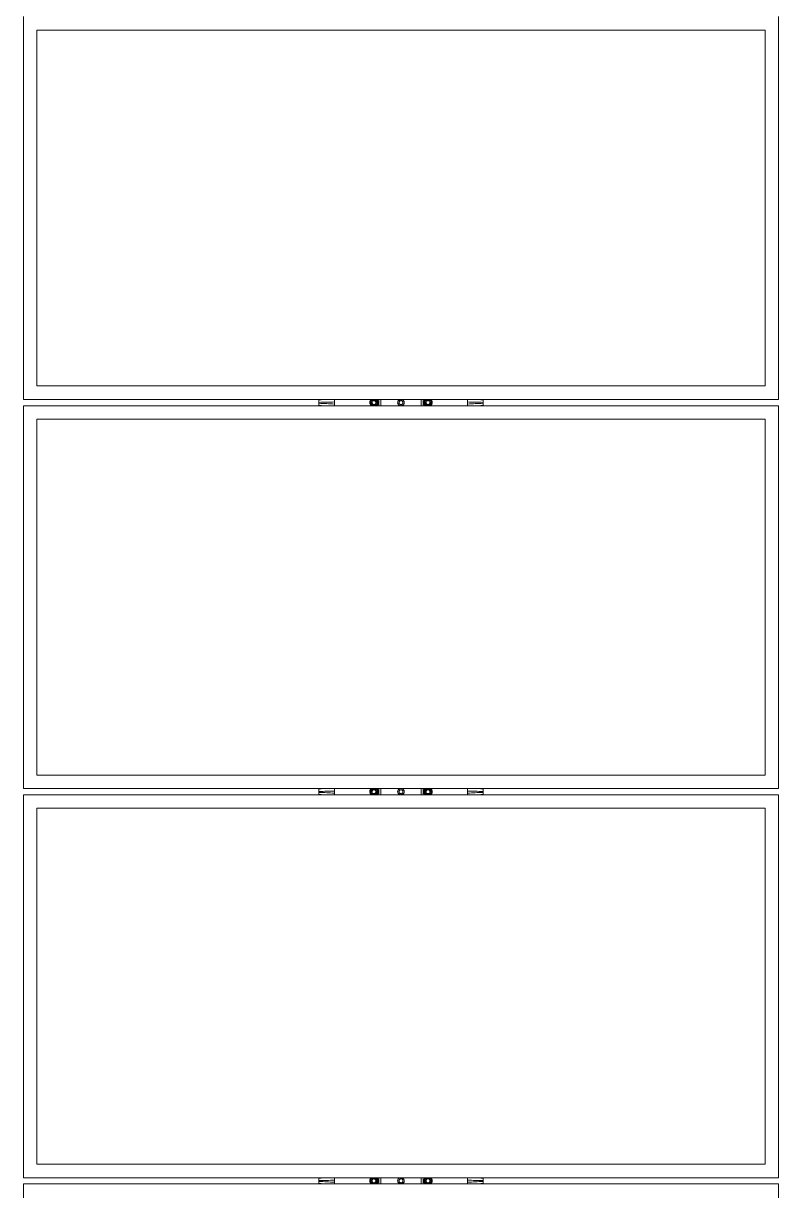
# Model space of a CAD drawing. Header units: feet. Extents: x -21 to 5170, y -254 to 1413.
# Drawn here: x 1805.3 to 1894.9, y 621.8 to 760.2 of the extents above; entities that cross this region are included whole.
import ezdxf

# ---------------------------------------------------------------- set-up
doc = ezdxf.new("R2010")
doc.units = ezdxf.units.FT
doc.header["$MEASUREMENT"] = 0
doc.layers.add('E-ARRY-TABL', color=9, linetype='Continuous')

# ---------------------------------------------------------------- blocks, each defined once
blk = doc.blocks.new('2.2.1_8 Mid Plan View')
at = {"color": 7, "linetype": 'Continuous', "lineweight": 15}
for p, q in [((10.1697, 2.6804), (6.9152, 2.6804)), ((10.1697, -3.7368), (10.1697, 2.6804)), ((13.4768, 2.6804), (10.2222, 2.6804)), ((10.2222, 2.6804), (10.2222, -3.7368)), ((13.4768, -3.7368), (13.4768, 2.6804)), ((16.7838, 2.6804), (13.5293, 2.6804)), ((13.5293, 2.6804), (13.5293, -3.7368)), ((16.7838, -3.7368), (16.7838, 2.6804)), ((16.8363, 2.6804), (16.8363, -3.7368)), ((20.0909, 2.6804), (16.8363, 2.6804)), ((10.3371, 2.5656), (10.3371, -3.622)), ((13.362, 2.5656), (10.3371, 2.5656)), ((13.362, -3.622), (13.362, 2.5656)), ((13.6441, 2.5656), (13.6441, -3.622)), ((16.669, 2.5656), (13.6441, 2.5656)), ((16.669, -3.622), (16.669, 2.5656)), ((16.9512, 2.5656), (16.9512, -3.622)), ((19.9761, 2.5656), (16.9512, 2.5656)), ((19.9761, -3.622), (19.9761, 2.5656)), ((10.2218, -0.2748), (10.2222, -0.2752)), ((13.5289, -0.2748), (13.5293, -0.2752)), ((16.8359, -0.2748), (16.8363, -0.2752)), ((10.1702, -0.3223), (10.1697, -0.3219)), ((10.2223, -0.3015), (10.2168, -0.3108)), ((10.2222, -0.3113), (10.2212, -0.3134)), ((13.4772, -0.3223), (13.4768, -0.3219)), ((13.5294, -0.3015), (13.5239, -0.3108)), ((13.5293, -0.3113), (13.5282, -0.3134)), ((16.7843, -0.3223), (16.7838, -0.3219)), ((16.8364, -0.3015), (16.8309, -0.3108)), ((16.8363, -0.3113), (16.8353, -0.3134)), ((10.1696, -0.7551), (10.1751, -0.7457)), ((10.1697, -0.7451), (10.1707, -0.7432)), ((10.1703, -0.7818), (10.1697, -0.7812)), ((10.2217, -0.7339), (10.2222, -0.7346)), ((13.4767, -0.7551), (13.4821, -0.7457)), ((13.4768, -0.7451), (13.4778, -0.7432)), ((13.4774, -0.7818), (13.4768, -0.7812)), ((13.5287, -0.7339), (13.5293, -0.7346)), ((16.7837, -0.7551), (16.7892, -0.7457)), ((16.7838, -0.7451), (16.7848, -0.7432)), ((16.7844, -0.7818), (16.7838, -0.7812)), ((16.8358, -0.7339), (16.8363, -0.7346)), ((10.3371, -3.622), (13.362, -3.622)), ((13.6441, -3.622), (16.669, -3.622)), ((16.9512, -3.622), (19.9761, -3.622)), ((6.9152, -3.7368), (10.1697, -3.7368)), ((10.2222, -3.7368), (13.4768, -3.7368)), ((13.5293, -3.7368), (16.7838, -3.7368)), ((16.8363, -3.7368), (20.0909, -3.7368))]:
    blk.add_line(p, q, dxfattribs=at)
at = {"color": 8, "linetype": 'Continuous', "lineweight": 15}
for p, q in [((10.1697, 0.127), (10.1755, 0.169)), ((10.2165, 0.169), (10.2222, 0.1269)), ((13.4768, 0.127), (13.4825, 0.169)), ((13.5236, 0.169), (13.5293, 0.1269)), ((16.7838, 0.127), (16.7896, 0.169)), ((16.8306, 0.169), (16.8363, 0.1269)), ((10.1755, -1.2254), (10.1697, -1.1834)), ((10.2222, -1.1833), (10.2165, -1.2254)), ((13.4825, -1.2254), (13.4768, -1.1834)), ((13.5293, -1.1833), (13.5236, -1.2254)), ((16.7896, -1.2254), (16.7838, -1.1834)), ((16.8363, -1.1833), (16.8306, -1.2254))]:
    blk.add_line(p, q, dxfattribs=at)
at = {"color": 7, "linetype": 'Continuous', "lineweight": 15}
for centre, radius in [((10.196, -0.2986), 0.0172), ((10.196, -0.2986), 0.0164), ((13.503, -0.2986), 0.0172), ((13.503, -0.2986), 0.0164), ((16.8101, -0.2986), 0.0172), ((16.8101, -0.2986), 0.0164), ((10.196, -0.7579), 0.0172), ((10.196, -0.7579), 0.0164), ((13.503, -0.7579), 0.0172), ((13.503, -0.7579), 0.0164), ((16.8101, -0.7579), 0.0172), ((16.8101, -0.7579), 0.0164)]:
    blk.add_circle(centre, radius, dxfattribs=at)
for centre, radius, start, end in [((10.196, -0.2986), 0.0292, 25.98923, 154.01077), ((10.196, -0.2986), 0.0351, 132.6185, 138.38839), ((10.196, -0.2986), 0.0242, 149.4935, 209.4935), ((10.196, -0.2986), 0.0351, 121.3685, 132.6185), ((10.196, -0.2986), 0.0242, 89.4935, 149.4935), ((10.196, -0.2986), 0.0351, 110.1185, 121.3685), ((10.196, -0.2986), 0.0351, 98.8685, 110.1185), ((10.196, -0.2986), 0.0351, 87.6185, 98.8685), ((10.196, -0.2986), 0.0242, 29.4935, 89.4935), ((10.196, -0.2986), 0.0351, 76.3685, 87.6185), ((10.196, -0.2986), 0.0351, 65.1185, 76.3685), ((10.196, -0.2986), 0.0351, 53.8685, 65.1185), ((10.196, -0.2986), 0.0351, 42.6185, 53.8685), ((10.196, -0.2986), 0.0242, 329.4935, 29.4935), ((13.503, -0.2986), 0.0292, 25.98923, 154.01077), ((13.503, -0.2986), 0.0351, 132.6185, 138.38839), ((13.503, -0.2986), 0.0242, 149.4935, 209.4935), ((13.503, -0.2986), 0.0351, 121.3685, 132.6185), ((13.503, -0.2986), 0.0242, 89.4935, 149.4935), ((13.503, -0.2986), 0.0351, 110.1185, 121.3685), ((13.503, -0.2986), 0.0351, 98.8685, 110.1185), ((13.503, -0.2986), 0.0351, 87.6185, 98.8685), ((13.503, -0.2986), 0.0242, 29.4935, 89.4935), ((13.503, -0.2986), 0.0351, 76.3685, 87.6185), ((13.503, -0.2986), 0.0351, 65.1185, 76.3685), ((13.503, -0.2986), 0.0351, 53.8685, 65.1185), ((13.503, -0.2986), 0.0351, 42.6185, 53.8685), ((13.503, -0.2986), 0.0242, 329.4935, 29.4935), ((16.8101, -0.2986), 0.0292, 25.98923, 154.01077), ((16.8101, -0.2986), 0.0351, 132.6185, 138.38839), ((16.8101, -0.2986), 0.0242, 149.4935, 209.4935), ((16.8101, -0.2986), 0.0351, 121.3685, 132.6185), ((16.8101, -0.2986), 0.0242, 89.4935, 149.4935), ((16.8101, -0.2986), 0.0351, 110.1185, 121.3685), ((16.8101, -0.2986), 0.0351, 98.8685, 110.1185), ((16.8101, -0.2986), 0.0351, 87.6185, 98.8685), ((16.8101, -0.2986), 0.0242, 29.4935, 89.4935), ((16.8101, -0.2986), 0.0351, 76.3685, 87.6185), ((16.8101, -0.2986), 0.0351, 65.1185, 76.3685), ((16.8101, -0.2986), 0.0351, 53.8685, 65.1185), ((16.8101, -0.2986), 0.0351, 42.6185, 53.8685), ((16.8101, -0.2986), 0.0242, 329.4935, 29.4935), ((10.196, -0.2986), 0.0292, 205.98923, 329.4935), ((10.196, -0.2986), 0.0351, 222.6185, 233.8685), ((10.196, -0.2986), 0.0242, 209.4935, 269.4935), ((10.196, -0.2986), 0.0351, 233.8685, 245.1185), ((10.196, -0.2986), 0.0351, 245.1185, 256.3685), ((10.196, -0.2986), 0.0351, 256.3685, 267.6185), ((10.196, -0.2986), 0.0351, 267.6185, 278.8685), ((10.196, -0.2986), 0.0242, 269.4935, 329.4935), ((10.196, -0.2986), 0.0351, 278.8685, 290.1185), ((10.196, -0.2986), 0.0351, 290.1185, 301.3685), ((10.196, -0.2986), 0.0351, 301.3685, 312.6185), ((10.196, -0.2986), 0.0351, 312.6185, 318.38839), ((13.503, -0.2986), 0.0292, 205.98923, 329.4935), ((13.503, -0.2986), 0.0351, 222.6185, 233.8685), ((13.503, -0.2986), 0.0242, 209.4935, 269.4935), ((13.503, -0.2986), 0.0351, 233.8685, 245.1185), ((13.503, -0.2986), 0.0351, 245.1185, 256.3685), ((13.503, -0.2986), 0.0351, 256.3685, 267.6185), ((13.503, -0.2986), 0.0351, 267.6185, 278.8685), ((13.503, -0.2986), 0.0242, 269.4935, 329.4935), ((13.503, -0.2986), 0.0351, 278.8685, 290.1185), ((13.503, -0.2986), 0.0351, 290.1185, 301.3685), ((13.503, -0.2986), 0.0351, 301.3685, 312.6185), ((13.503, -0.2986), 0.0351, 312.6185, 318.38839), ((16.8101, -0.2986), 0.0292, 205.98923, 329.4935), ((16.8101, -0.2986), 0.0351, 222.6185, 233.8685), ((16.8101, -0.2986), 0.0242, 209.4935, 269.4935), ((16.8101, -0.2986), 0.0351, 233.8685, 245.1185), ((16.8101, -0.2986), 0.0351, 245.1185, 256.3685), ((16.8101, -0.2986), 0.0351, 256.3685, 267.6185), ((16.8101, -0.2986), 0.0351, 267.6185, 278.8685), ((16.8101, -0.2986), 0.0242, 269.4935, 329.4935), ((16.8101, -0.2986), 0.0351, 278.8685, 290.1185), ((16.8101, -0.2986), 0.0351, 290.1185, 301.3685), ((16.8101, -0.2986), 0.0351, 301.3685, 312.6185), ((16.8101, -0.2986), 0.0351, 312.6185, 318.38839), ((10.196, -0.7579), 0.0351, 132.99756, 138.38839), ((10.196, -0.7579), 0.0292, 205.98923, 334.01077), ((10.196, -0.7579), 0.0351, 222.99756, 234.24756), ((10.196, -0.7579), 0.0292, 25.98923, 149.87256), ((10.196, -0.7579), 0.0242, 149.87256, 209.87256), ((10.196, -0.7579), 0.0351, 121.74756, 132.99756), ((10.196, -0.7579), 0.0242, 209.87256, 269.87256), ((10.196, -0.7579), 0.0242, 89.87256, 149.87256), ((10.196, -0.7579), 0.0351, 234.24756, 245.49756), ((10.196, -0.7579), 0.0351, 110.49756, 121.74756), ((10.196, -0.7579), 0.0351, 245.49756, 256.74756), ((10.196, -0.7579), 0.0351, 99.24756, 110.49756), ((10.196, -0.7579), 0.0351, 256.74756, 267.99756), ((10.196, -0.7579), 0.0351, 87.99756, 99.24756), ((10.196, -0.7579), 0.0351, 267.99756, 279.24756), ((10.196, -0.7579), 0.0242, 269.87256, 329.87256), ((10.196, -0.7579), 0.0242, 29.87256, 89.87256), ((10.196, -0.7579), 0.0351, 76.74756, 87.99756), ((10.196, -0.7579), 0.0351, 279.24756, 290.49756), ((10.196, -0.7579), 0.0351, 65.49756, 76.74756), ((10.196, -0.7579), 0.0351, 290.49756, 301.74756), ((10.196, -0.7579), 0.0351, 54.24756, 65.49756), ((10.196, -0.7579), 0.0351, 301.74756, 312.99756), ((10.196, -0.7579), 0.0351, 42.99756, 54.24756), ((10.196, -0.7579), 0.0242, 329.87256, 29.87256), ((10.196, -0.7579), 0.0351, 312.99756, 318.38839), ((13.503, -0.7579), 0.0351, 132.99756, 138.38839), ((13.503, -0.7579), 0.0292, 205.98923, 334.01077), ((13.503, -0.7579), 0.0351, 222.99756, 234.24756), ((13.503, -0.7579), 0.0292, 25.98923, 149.87256), ((13.503, -0.7579), 0.0242, 149.87256, 209.87256), ((13.503, -0.7579), 0.0351, 121.74756, 132.99756), ((13.503, -0.7579), 0.0242, 89.87256, 149.87256), ((13.503, -0.7579), 0.0242, 209.87256, 269.87256), ((13.503, -0.7579), 0.0351, 234.24756, 245.49756), ((13.503, -0.7579), 0.0351, 110.49756, 121.74756), ((13.503, -0.7579), 0.0351, 245.49756, 256.74756), ((13.503, -0.7579), 0.0351, 99.24756, 110.49756), ((13.503, -0.7579), 0.0351, 256.74756, 267.99756), ((13.503, -0.7579), 0.0351, 87.99756, 99.24756), ((13.503, -0.7579), 0.0351, 267.99756, 279.24756), ((13.503, -0.7579), 0.0242, 269.87256, 329.87256), ((13.503, -0.7579), 0.0242, 29.87256, 89.87256), ((13.503, -0.7579), 0.0351, 76.74756, 87.99756), ((13.503, -0.7579), 0.0351, 279.24756, 290.49756), ((13.503, -0.7579), 0.0351, 65.49756, 76.74756), ((13.503, -0.7579), 0.0351, 290.49756, 301.74756), ((13.503, -0.7579), 0.0351, 54.24756, 65.49756), ((13.503, -0.7579), 0.0351, 301.74756, 312.99756), ((13.503, -0.7579), 0.0351, 42.99756, 54.24756), ((13.503, -0.7579), 0.0242, 329.87256, 29.87256), ((13.503, -0.7579), 0.0351, 312.99756, 318.38839), ((16.8101, -0.7579), 0.0351, 132.99756, 138.38839), ((16.8101, -0.7579), 0.0292, 205.98923, 334.01077), ((16.8101, -0.7579), 0.0351, 222.99756, 234.24756), ((16.8101, -0.7579), 0.0292, 25.98923, 149.87256), ((16.8101, -0.7579), 0.0242, 149.87256, 209.87256), ((16.8101, -0.7579), 0.0351, 121.74756, 132.99756), ((16.8101, -0.7579), 0.0242, 209.87256, 269.87256), ((16.8101, -0.7579), 0.0242, 89.87256, 149.87256), ((16.8101, -0.7579), 0.0351, 234.24756, 245.49756), ((16.8101, -0.7579), 0.0351, 110.49756, 121.74756), ((16.8101, -0.7579), 0.0351, 245.49756, 256.74756), ((16.8101, -0.7579), 0.0351, 99.24756, 110.49756), ((16.8101, -0.7579), 0.0351, 256.74756, 267.99756), ((16.8101, -0.7579), 0.0351, 87.99756, 99.24756), ((16.8101, -0.7579), 0.0351, 267.99756, 279.24756), ((16.8101, -0.7579), 0.0242, 269.87256, 329.87256), ((16.8101, -0.7579), 0.0242, 29.87256, 89.87256), ((16.8101, -0.7579), 0.0351, 76.74756, 87.99756), ((16.8101, -0.7579), 0.0351, 279.24756, 290.49756), ((16.8101, -0.7579), 0.0351, 65.49756, 76.74756), ((16.8101, -0.7579), 0.0351, 290.49756, 301.74756), ((16.8101, -0.7579), 0.0351, 54.24756, 65.49756), ((16.8101, -0.7579), 0.0351, 301.74756, 312.99756), ((16.8101, -0.7579), 0.0351, 42.99756, 54.24756), ((16.8101, -0.7579), 0.0242, 329.87256, 29.87256), ((16.8101, -0.7579), 0.0351, 312.99756, 318.38839)]:
    blk.add_arc(centre, radius, start, end, dxfattribs=at)
for points, knots in [([(10.1755, 0.169), (10.1745, 0.169), (10.1733, 0.169), (10.1703, 0.169), (10.1697, 0.169)], [0, 0, 0, 0, 0.829246, 1, 1, 1, 1]), ([(10.1755, 0.169), (10.1765, 0.169), (10.1787, 0.169), (10.1807, 0.169), (10.1832, 0.169), (10.1865, 0.169), (10.1892, 0.169), (10.1904, 0.169)], [0, 0, 0, 0, 0.332265, 0.657492, 0.788305, 0.900705, 1, 1, 1, 1]), ([(10.1834, 0.0372), (10.1849, 0.0592), (10.1878, 0.103), (10.1895, 0.147), (10.1904, 0.169)], [0, 0, 0, 0, 0.50005, 1, 1, 1, 1]), ([(10.1904, 0.169), (10.1913, 0.169), (10.1927, 0.169), (10.1941, 0.169), (10.1947, 0.169), (10.1953, 0.169), (10.1958, 0.169), (10.1963, 0.169), (10.1964, 0.169), (10.1966, 0.169), (10.1968, 0.169), (10.1971, 0.169), (10.1976, 0.169), (10.198, 0.169), (10.1981, 0.169)], [0, 0, 0, 0, 0.37846, 0.52506, 0.56152, 0.597982, 0.743876, 0.762193, 0.780423, 0.789537, 0.825997, 0.862457, 0.935402, 1, 1, 1, 1]), ([(10.2016, 0.0373), (10.2008, 0.0592), (10.1993, 0.1031), (10.1985, 0.147), (10.1981, 0.169)], [0, 0, 0, 0, 0.500037, 1, 1, 1, 1]), ([(10.1981, 0.169), (10.1995, 0.169), (10.2023, 0.169), (10.2061, 0.169), (10.2092, 0.169), (10.2112, 0.169), (10.2134, 0.169), (10.2155, 0.169), (10.2165, 0.169)], [0, 0, 0, 0, 0.090987, 0.194222, 0.297481, 0.412852, 0.694274, 1, 1, 1, 1]), ([(10.2222, 0.169), (10.2216, 0.169), (10.2186, 0.169), (10.2175, 0.169), (10.2165, 0.169)], [0, 0, 0, 0, 0.203252, 1, 1, 1, 1]), ([(13.4825, 0.169), (13.4815, 0.169), (13.4803, 0.169), (13.4773, 0.169), (13.4768, 0.169)], [0, 0, 0, 0, 0.829246, 1, 1, 1, 1]), ([(13.4825, 0.169), (13.4836, 0.169), (13.4857, 0.169), (13.4878, 0.169), (13.4903, 0.169), (13.4936, 0.169), (13.4962, 0.169), (13.4974, 0.169)], [0, 0, 0, 0, 0.332265, 0.657492, 0.788305, 0.900705, 1, 1, 1, 1]), ([(13.4905, 0.0372), (13.4919, 0.0592), (13.4948, 0.103), (13.4966, 0.147), (13.4974, 0.169)], [0, 0, 0, 0, 0.50005, 1, 1, 1, 1]), ([(13.4974, 0.169), (13.4984, 0.169), (13.4997, 0.169), (13.5012, 0.169), (13.5017, 0.169), (13.5023, 0.169), (13.5028, 0.169), (13.5033, 0.169), (13.5034, 0.169), (13.5036, 0.169), (13.5038, 0.169), (13.5042, 0.169), (13.5047, 0.169), (13.505, 0.169), (13.5052, 0.169)], [0, 0, 0, 0, 0.37846, 0.52506, 0.56152, 0.597982, 0.743876, 0.762193, 0.780423, 0.789537, 0.825997, 0.862457, 0.935402, 1, 1, 1, 1]), ([(13.5087, 0.0373), (13.5079, 0.0592), (13.5064, 0.1031), (13.5056, 0.147), (13.5052, 0.169)], [0, 0, 0, 0, 0.500037, 1, 1, 1, 1]), ([(13.5052, 0.169), (13.5065, 0.169), (13.5094, 0.169), (13.5132, 0.169), (13.5163, 0.169), (13.5182, 0.169), (13.5205, 0.169), (13.5225, 0.169), (13.5236, 0.169)], [0, 0, 0, 0, 0.090987, 0.194222, 0.297481, 0.412852, 0.694274, 1, 1, 1, 1]), ([(13.5293, 0.169), (13.5287, 0.169), (13.5257, 0.169), (13.5245, 0.169), (13.5236, 0.169)], [0, 0, 0, 0, 0.203252, 1, 1, 1, 1]), ([(16.7896, 0.169), (16.7886, 0.169), (16.7874, 0.169), (16.7844, 0.169), (16.7838, 0.169)], [0, 0, 0, 0, 0.829246, 1, 1, 1, 1]), ([(16.7896, 0.169), (16.7906, 0.169), (16.7928, 0.169), (16.7948, 0.169), (16.7973, 0.169), (16.8006, 0.169), (16.8033, 0.169), (16.8045, 0.169)], [0, 0, 0, 0, 0.332265, 0.657492, 0.788305, 0.900705, 1, 1, 1, 1]), ([(16.7975, 0.0372), (16.799, 0.0592), (16.8019, 0.103), (16.8036, 0.147), (16.8045, 0.169)], [0, 0, 0, 0, 0.50005, 1, 1, 1, 1]), ([(16.8045, 0.169), (16.8054, 0.169), (16.8068, 0.169), (16.8082, 0.169), (16.8088, 0.169), (16.8094, 0.169), (16.8099, 0.169), (16.8104, 0.169), (16.8105, 0.169), (16.8107, 0.169), (16.8109, 0.169), (16.8112, 0.169), (16.8117, 0.169), (16.8121, 0.169), (16.8122, 0.169)], [0, 0, 0, 0, 0.37846, 0.52506, 0.56152, 0.597982, 0.743876, 0.762193, 0.780423, 0.789537, 0.825997, 0.862457, 0.935402, 1, 1, 1, 1]), ([(16.8157, 0.0373), (16.8149, 0.0592), (16.8134, 0.1031), (16.8126, 0.147), (16.8122, 0.169)], [0, 0, 0, 0, 0.500037, 1, 1, 1, 1]), ([(16.8122, 0.169), (16.8136, 0.169), (16.8164, 0.169), (16.8202, 0.169), (16.8233, 0.169), (16.8253, 0.169), (16.8275, 0.169), (16.8296, 0.169), (16.8306, 0.169)], [0, 0, 0, 0, 0.090987, 0.194222, 0.297481, 0.412852, 0.694274, 1, 1, 1, 1]), ([(16.8363, 0.169), (16.8357, 0.169), (16.8327, 0.169), (16.8316, 0.169), (16.8306, 0.169)], [0, 0, 0, 0, 0.203252, 1, 1, 1, 1]), ([(10.1834, 0.0372), (10.1862, 0.0372), (10.1896, 0.0372), (10.1936, 0.0373), (10.1954, 0.0373), (10.1969, 0.0373), (10.198, 0.0373), (10.1987, 0.0373), (10.1999, 0.0373), (10.201, 0.0373), (10.2016, 0.0373)], [0, 0, 0, 0, 0.473901, 0.566584, 0.646097, 0.76529, 0.812852, 0.824689, 0.893505, 1, 1, 1, 1]), ([(13.4905, 0.0372), (13.4933, 0.0372), (13.4966, 0.0372), (13.5006, 0.0373), (13.5024, 0.0373), (13.5039, 0.0373), (13.505, 0.0373), (13.5058, 0.0373), (13.5069, 0.0373), (13.508, 0.0373), (13.5087, 0.0373)], [0, 0, 0, 0, 0.473901, 0.566584, 0.646097, 0.76529, 0.812852, 0.824689, 0.893505, 1, 1, 1, 1]), ([(16.7975, 0.0372), (16.8003, 0.0372), (16.8037, 0.0372), (16.8077, 0.0373), (16.8095, 0.0373), (16.811, 0.0373), (16.8121, 0.0373), (16.8128, 0.0373), (16.814, 0.0373), (16.8151, 0.0373), (16.8157, 0.0373)], [0, 0, 0, 0, 0.473901, 0.566584, 0.646097, 0.76529, 0.812852, 0.824689, 0.893505, 1, 1, 1, 1]), ([(10.1697, -0.2955), (10.171, -0.2934), (10.1728, -0.2904), (10.1746, -0.2873), (10.1752, -0.2863)], [0, 0, 0, 0, 0.682346, 1, 1, 1, 1]), ([(10.1752, -0.2863), (10.177, -0.2831), (10.1794, -0.2791), (10.1817, -0.2751), (10.1823, -0.2743)], [0, 0, 0, 0, 0.774619, 1, 1, 1, 1]), ([(10.1823, -0.2743), (10.1845, -0.2743), (10.1891, -0.2743), (10.1938, -0.2744), (10.1962, -0.2744)], [0, 0, 0, 0, 0.495458, 1, 1, 1, 1]), ([(10.1962, -0.2744), (10.1965, -0.2744), (10.2012, -0.2744), (10.2059, -0.2745), (10.2102, -0.2745)], [0, 0, 0, 0, 0.07022, 1, 1, 1, 1]), ([(10.2102, -0.2745), (10.2113, -0.2765), (10.2135, -0.2805), (10.2159, -0.2846), (10.217, -0.2867)], [0, 0, 0, 0, 0.495458, 1, 1, 1, 1]), ([(10.217, -0.2867), (10.2172, -0.2869), (10.2189, -0.2901), (10.2207, -0.2931), (10.2222, -0.2959)], [0, 0, 0, 0, 0.092517, 1, 1, 1, 1]), ([(13.4768, -0.2955), (13.478, -0.2934), (13.4798, -0.2904), (13.4816, -0.2873), (13.4822, -0.2863)], [0, 0, 0, 0, 0.682346, 1, 1, 1, 1]), ([(13.4822, -0.2863), (13.4841, -0.2831), (13.4865, -0.2791), (13.4888, -0.2751), (13.4893, -0.2743)], [0, 0, 0, 0, 0.774619, 1, 1, 1, 1]), ([(13.4893, -0.2743), (13.4916, -0.2743), (13.4961, -0.2743), (13.5009, -0.2744), (13.5033, -0.2744)], [0, 0, 0, 0, 0.495458, 1, 1, 1, 1]), ([(13.5033, -0.2744), (13.5036, -0.2744), (13.5083, -0.2744), (13.5129, -0.2745), (13.5172, -0.2745)], [0, 0, 0, 0, 0.07022, 1, 1, 1, 1]), ([(13.5172, -0.2745), (13.5183, -0.2765), (13.5206, -0.2805), (13.5229, -0.2846), (13.5241, -0.2867)], [0, 0, 0, 0, 0.495458, 1, 1, 1, 1]), ([(13.5241, -0.2867), (13.5242, -0.2869), (13.526, -0.2901), (13.5277, -0.2931), (13.5293, -0.2959)], [0, 0, 0, 0, 0.092517, 1, 1, 1, 1]), ([(16.7838, -0.2955), (16.7851, -0.2934), (16.7869, -0.2904), (16.7887, -0.2873), (16.7893, -0.2863)], [0, 0, 0, 0, 0.682346, 1, 1, 1, 1]), ([(16.7893, -0.2863), (16.7911, -0.2831), (16.7935, -0.2791), (16.7958, -0.2751), (16.7964, -0.2743)], [0, 0, 0, 0, 0.774619, 1, 1, 1, 1]), ([(16.7964, -0.2743), (16.7986, -0.2743), (16.8032, -0.2743), (16.8079, -0.2744), (16.8103, -0.2744)], [0, 0, 0, 0, 0.495458, 1, 1, 1, 1]), ([(16.8103, -0.2744), (16.8106, -0.2744), (16.8153, -0.2744), (16.82, -0.2745), (16.8243, -0.2745)], [0, 0, 0, 0, 0.07022, 1, 1, 1, 1]), ([(16.8243, -0.2745), (16.8254, -0.2765), (16.8276, -0.2805), (16.83, -0.2846), (16.8311, -0.2867)], [0, 0, 0, 0, 0.495458, 1, 1, 1, 1]), ([(16.8311, -0.2867), (16.8313, -0.2869), (16.833, -0.2901), (16.8348, -0.2931), (16.8363, -0.2959)], [0, 0, 0, 0, 0.092517, 1, 1, 1, 1]), ([(10.175, -0.3104), (10.1748, -0.3102), (10.173, -0.307), (10.1713, -0.304), (10.1697, -0.3012)], [0, 0, 0, 0, 0.092517, 1, 1, 1, 1]), ([(10.1818, -0.3226), (10.1807, -0.3206), (10.1785, -0.3166), (10.1761, -0.3125), (10.175, -0.3104)], [0, 0, 0, 0, 0.495458, 1, 1, 1, 1]), ([(10.1958, -0.3227), (10.1954, -0.3227), (10.1907, -0.3227), (10.1861, -0.3226), (10.1818, -0.3226)], [0, 0, 0, 0, 0.07022, 1, 1, 1, 1]), ([(10.2097, -0.3228), (10.2075, -0.3228), (10.2029, -0.3228), (10.1982, -0.3227), (10.1958, -0.3227)], [0, 0, 0, 0, 0.495458, 1, 1, 1, 1]), ([(10.2168, -0.3108), (10.2162, -0.3118), (10.2138, -0.3159), (10.2115, -0.3198), (10.2097, -0.3228)], [0, 0, 0, 0, 0.243166, 1, 1, 1, 1]), ([(13.482, -0.3104), (13.4818, -0.3102), (13.4801, -0.307), (13.4784, -0.304), (13.4768, -0.3012)], [0, 0, 0, 0, 0.092517, 1, 1, 1, 1]), ([(13.4889, -0.3226), (13.4878, -0.3206), (13.4855, -0.3166), (13.4832, -0.3125), (13.482, -0.3104)], [0, 0, 0, 0, 0.495458, 1, 1, 1, 1]), ([(13.5028, -0.3227), (13.5025, -0.3227), (13.4978, -0.3227), (13.4932, -0.3226), (13.4889, -0.3226)], [0, 0, 0, 0, 0.07022, 1, 1, 1, 1]), ([(13.5168, -0.3228), (13.5145, -0.3228), (13.5099, -0.3228), (13.5052, -0.3227), (13.5028, -0.3227)], [0, 0, 0, 0, 0.495458, 1, 1, 1, 1]), ([(13.5239, -0.3108), (13.5233, -0.3118), (13.5209, -0.3159), (13.5185, -0.3198), (13.5168, -0.3228)], [0, 0, 0, 0, 0.243166, 1, 1, 1, 1]), ([(16.7891, -0.3104), (16.7889, -0.3102), (16.7871, -0.307), (16.7854, -0.304), (16.7838, -0.3012)], [0, 0, 0, 0, 0.092517, 1, 1, 1, 1]), ([(16.7959, -0.3226), (16.7948, -0.3206), (16.7926, -0.3166), (16.7902, -0.3125), (16.7891, -0.3104)], [0, 0, 0, 0, 0.495458, 1, 1, 1, 1]), ([(16.8099, -0.3227), (16.8095, -0.3227), (16.8048, -0.3227), (16.8002, -0.3226), (16.7959, -0.3226)], [0, 0, 0, 0, 0.07022, 1, 1, 1, 1]), ([(16.8238, -0.3228), (16.8216, -0.3228), (16.817, -0.3228), (16.8123, -0.3227), (16.8099, -0.3227)], [0, 0, 0, 0, 0.495458, 1, 1, 1, 1]), ([(16.8309, -0.3108), (16.8303, -0.3118), (16.8279, -0.3159), (16.8256, -0.3198), (16.8238, -0.3228)], [0, 0, 0, 0, 0.243166, 1, 1, 1, 1]), ([(10.1923, -0.5116), (10.1941, -0.5114), (10.1974, -0.511), (10.2024, -0.5122), (10.2069, -0.5147), (10.2108, -0.5191), (10.2129, -0.5245), (10.2132, -0.5303), (10.2116, -0.5359), (10.2082, -0.5406), (10.2034, -0.5439), (10.1978, -0.5455), (10.192, -0.5451), (10.1885, -0.5436), (10.1852, -0.5415), (10.1824, -0.5389), (10.1796, -0.5339), (10.1786, -0.5281), (10.1796, -0.5224), (10.1825, -0.5173), (10.1868, -0.5134), (10.1904, -0.5122), (10.1923, -0.5116)], [0, 0, 0, 0, 0.053183, 0.090052, 0.143931, 0.197508, 0.250694, 0.303997, 0.357752, 0.411589, 0.465007, 0.518158, 0.571608, 0.625348, 0.625461, 0.67919, 0.732472, 0.785669, 0.839276, 0.893156, 0.946741, 1, 1, 1, 1]), ([(13.4993, -0.5116), (13.5012, -0.5114), (13.5044, -0.511), (13.5094, -0.5122), (13.514, -0.5147), (13.5178, -0.5191), (13.52, -0.5245), (13.5203, -0.5303), (13.5186, -0.5359), (13.5152, -0.5406), (13.5105, -0.5439), (13.5049, -0.5455), (13.4991, -0.5451), (13.4955, -0.5436), (13.4923, -0.5415), (13.4894, -0.5389), (13.4867, -0.5339), (13.4857, -0.5281), (13.4867, -0.5224), (13.4895, -0.5173), (13.4939, -0.5134), (13.4975, -0.5122), (13.4993, -0.5116)], [0, 0, 0, 0, 0.053183, 0.090052, 0.143931, 0.197508, 0.250694, 0.303997, 0.357752, 0.411589, 0.465007, 0.518158, 0.571608, 0.625348, 0.625461, 0.67919, 0.732472, 0.785669, 0.839276, 0.893156, 0.946741, 1, 1, 1, 1]), ([(16.8064, -0.5116), (16.8082, -0.5114), (16.8115, -0.511), (16.8165, -0.5122), (16.821, -0.5147), (16.8249, -0.5191), (16.827, -0.5245), (16.8273, -0.5303), (16.8257, -0.5359), (16.8223, -0.5406), (16.8175, -0.5439), (16.8119, -0.5455), (16.8061, -0.5451), (16.8026, -0.5436), (16.7993, -0.5415), (16.7965, -0.5389), (16.7937, -0.5339), (16.7927, -0.5281), (16.7937, -0.5224), (16.7966, -0.5173), (16.8009, -0.5134), (16.8045, -0.5122), (16.8064, -0.5116)], [0, 0, 0, 0, 0.053183, 0.090052, 0.143931, 0.197508, 0.250694, 0.303997, 0.357752, 0.411589, 0.465007, 0.518158, 0.571608, 0.625348, 0.625461, 0.67919, 0.732472, 0.785669, 0.839276, 0.893156, 0.946741, 1, 1, 1, 1]), ([(10.175, -0.7699), (10.1749, -0.7696), (10.1731, -0.7665), (10.1713, -0.7635), (10.1697, -0.7607)], [0, 0, 0, 0, 0.092197, 1, 1, 1, 1]), ([(10.182, -0.782), (10.1809, -0.78), (10.1786, -0.7761), (10.1762, -0.772), (10.175, -0.7699)], [0, 0, 0, 0, 0.495458, 1, 1, 1, 1]), ([(10.1751, -0.7457), (10.1757, -0.7447), (10.178, -0.7407), (10.1803, -0.7367), (10.1821, -0.7337)], [0, 0, 0, 0, 0.243166, 1, 1, 1, 1]), ([(10.1959, -0.782), (10.1956, -0.782), (10.1909, -0.782), (10.1863, -0.782), (10.182, -0.782)], [0, 0, 0, 0, 0.07022, 1, 1, 1, 1]), ([(10.1821, -0.7337), (10.1844, -0.7337), (10.1889, -0.7337), (10.1937, -0.7337), (10.196, -0.7337)], [0, 0, 0, 0, 0.495458, 1, 1, 1, 1]), ([(10.2099, -0.7821), (10.2076, -0.7821), (10.2031, -0.782), (10.1983, -0.782), (10.1959, -0.782)], [0, 0, 0, 0, 0.495458, 1, 1, 1, 1]), ([(10.196, -0.7337), (10.1964, -0.7337), (10.2011, -0.7337), (10.2057, -0.7337), (10.21, -0.7337)], [0, 0, 0, 0, 0.07022, 1, 1, 1, 1]), ([(10.2169, -0.77), (10.2151, -0.7732), (10.2127, -0.7772), (10.2104, -0.7812), (10.2099, -0.7821)], [0, 0, 0, 0, 0.774619, 1, 1, 1, 1]), ([(10.21, -0.7337), (10.2111, -0.7357), (10.2134, -0.7397), (10.2158, -0.7438), (10.2169, -0.7458)], [0, 0, 0, 0, 0.495458, 1, 1, 1, 1]), ([(10.2169, -0.7458), (10.2171, -0.7461), (10.2189, -0.7492), (10.2207, -0.7523), (10.2222, -0.755)], [0, 0, 0, 0, 0.092197, 1, 1, 1, 1]), ([(10.2222, -0.7608), (10.221, -0.7628), (10.2193, -0.7659), (10.2175, -0.769), (10.2169, -0.77)], [0, 0, 0, 0, 0.681174, 1, 1, 1, 1]), ([(13.4821, -0.7699), (13.4819, -0.7696), (13.4801, -0.7665), (13.4784, -0.7635), (13.4768, -0.7607)], [0, 0, 0, 0, 0.092197, 1, 1, 1, 1]), ([(13.4821, -0.7457), (13.4827, -0.7447), (13.4851, -0.7407), (13.4874, -0.7367), (13.4891, -0.7337)], [0, 0, 0, 0, 0.243166, 1, 1, 1, 1]), ([(13.489, -0.782), (13.4879, -0.78), (13.4856, -0.7761), (13.4833, -0.772), (13.4821, -0.7699)], [0, 0, 0, 0, 0.495458, 1, 1, 1, 1]), ([(13.503, -0.782), (13.5027, -0.782), (13.4979, -0.782), (13.4933, -0.782), (13.489, -0.782)], [0, 0, 0, 0, 0.07022, 1, 1, 1, 1]), ([(13.4891, -0.7337), (13.4914, -0.7337), (13.496, -0.7337), (13.5007, -0.7337), (13.5031, -0.7337)], [0, 0, 0, 0, 0.495458, 1, 1, 1, 1]), ([(13.5169, -0.7821), (13.5147, -0.7821), (13.5101, -0.782), (13.5054, -0.782), (13.503, -0.782)], [0, 0, 0, 0, 0.495458, 1, 1, 1, 1]), ([(13.5031, -0.7337), (13.5034, -0.7337), (13.5081, -0.7337), (13.5128, -0.7337), (13.517, -0.7337)], [0, 0, 0, 0, 0.07022, 1, 1, 1, 1]), ([(13.5239, -0.77), (13.5221, -0.7732), (13.5197, -0.7772), (13.5175, -0.7812), (13.5169, -0.7821)], [0, 0, 0, 0, 0.774619, 1, 1, 1, 1]), ([(13.517, -0.7337), (13.5182, -0.7357), (13.5205, -0.7397), (13.5228, -0.7438), (13.524, -0.7458)], [0, 0, 0, 0, 0.495458, 1, 1, 1, 1]), ([(13.5293, -0.7608), (13.5281, -0.7628), (13.5263, -0.7659), (13.5245, -0.769), (13.5239, -0.77)], [0, 0, 0, 0, 0.681174, 1, 1, 1, 1]), ([(13.524, -0.7458), (13.5242, -0.7461), (13.5259, -0.7492), (13.5277, -0.7523), (13.5293, -0.755)], [0, 0, 0, 0, 0.092197, 1, 1, 1, 1]), ([(16.7891, -0.7699), (16.789, -0.7696), (16.7872, -0.7665), (16.7854, -0.7635), (16.7838, -0.7607)], [0, 0, 0, 0, 0.092197, 1, 1, 1, 1]), ([(16.7961, -0.782), (16.795, -0.78), (16.7927, -0.7761), (16.7903, -0.772), (16.7891, -0.7699)], [0, 0, 0, 0, 0.495458, 1, 1, 1, 1]), ([(16.7892, -0.7457), (16.7898, -0.7447), (16.7921, -0.7407), (16.7944, -0.7367), (16.7962, -0.7337)], [0, 0, 0, 0, 0.243166, 1, 1, 1, 1]), ([(16.81, -0.782), (16.8097, -0.782), (16.805, -0.782), (16.8004, -0.782), (16.7961, -0.782)], [0, 0, 0, 0, 0.07022, 1, 1, 1, 1]), ([(16.7962, -0.7337), (16.7985, -0.7337), (16.803, -0.7337), (16.8078, -0.7337), (16.8101, -0.7337)], [0, 0, 0, 0, 0.495458, 1, 1, 1, 1]), ([(16.824, -0.7821), (16.8217, -0.7821), (16.8172, -0.782), (16.8124, -0.782), (16.81, -0.782)], [0, 0, 0, 0, 0.495458, 1, 1, 1, 1]), ([(16.8101, -0.7337), (16.8105, -0.7337), (16.8152, -0.7337), (16.8198, -0.7337), (16.8241, -0.7337)], [0, 0, 0, 0, 0.07022, 1, 1, 1, 1]), ([(16.831, -0.77), (16.8292, -0.7732), (16.8268, -0.7772), (16.8245, -0.7812), (16.824, -0.7821)], [0, 0, 0, 0, 0.774619, 1, 1, 1, 1]), ([(16.8241, -0.7337), (16.8252, -0.7357), (16.8275, -0.7397), (16.8299, -0.7438), (16.831, -0.7458)], [0, 0, 0, 0, 0.495458, 1, 1, 1, 1]), ([(16.831, -0.7458), (16.8312, -0.7461), (16.833, -0.7492), (16.8348, -0.7523), (16.8363, -0.755)], [0, 0, 0, 0, 0.092197, 1, 1, 1, 1]), ([(16.8363, -0.7608), (16.8351, -0.7628), (16.8334, -0.7659), (16.8316, -0.769), (16.831, -0.77)], [0, 0, 0, 0, 0.681174, 1, 1, 1, 1]), ([(10.1834, -1.0937), (10.1862, -1.0937), (10.1896, -1.0937), (10.1936, -1.0937), (10.1954, -1.0937), (10.1969, -1.0937), (10.198, -1.0937), (10.1987, -1.0937), (10.1999, -1.0937), (10.201, -1.0937), (10.2016, -1.0937)], [0, 0, 0, 0, 0.473901, 0.566584, 0.646097, 0.76529, 0.812852, 0.824689, 0.893505, 1, 1, 1, 1]), ([(10.1834, -1.0937), (10.1849, -1.1156), (10.1878, -1.1595), (10.1895, -1.2034), (10.1904, -1.2254)], [0, 0, 0, 0, 0.50005, 1, 1, 1, 1]), ([(10.2016, -1.0937), (10.2008, -1.1156), (10.1993, -1.1595), (10.1985, -1.2034), (10.1981, -1.2254)], [0, 0, 0, 0, 0.500037, 1, 1, 1, 1]), ([(13.4905, -1.0937), (13.4933, -1.0937), (13.4966, -1.0937), (13.5006, -1.0937), (13.5024, -1.0937), (13.5039, -1.0937), (13.505, -1.0937), (13.5058, -1.0937), (13.5069, -1.0937), (13.508, -1.0937), (13.5087, -1.0937)], [0, 0, 0, 0, 0.473901, 0.566584, 0.646097, 0.76529, 0.812852, 0.824689, 0.893505, 1, 1, 1, 1]), ([(13.4905, -1.0937), (13.4919, -1.1156), (13.4948, -1.1595), (13.4966, -1.2034), (13.4974, -1.2254)], [0, 0, 0, 0, 0.50005, 1, 1, 1, 1]), ([(13.5087, -1.0937), (13.5079, -1.1156), (13.5064, -1.1595), (13.5056, -1.2034), (13.5052, -1.2254)], [0, 0, 0, 0, 0.500037, 1, 1, 1, 1]), ([(16.7975, -1.0937), (16.8003, -1.0937), (16.8037, -1.0937), (16.8077, -1.0937), (16.8095, -1.0937), (16.811, -1.0937), (16.8121, -1.0937), (16.8128, -1.0937), (16.814, -1.0937), (16.8151, -1.0937), (16.8157, -1.0937)], [0, 0, 0, 0, 0.473901, 0.566584, 0.646097, 0.76529, 0.812852, 0.824689, 0.893505, 1, 1, 1, 1]), ([(16.7975, -1.0937), (16.799, -1.1156), (16.8019, -1.1595), (16.8036, -1.2034), (16.8045, -1.2254)], [0, 0, 0, 0, 0.50005, 1, 1, 1, 1]), ([(16.8157, -1.0937), (16.8149, -1.1156), (16.8134, -1.1595), (16.8126, -1.2034), (16.8122, -1.2254)], [0, 0, 0, 0, 0.500037, 1, 1, 1, 1]), ([(10.1697, -1.2254), (10.1704, -1.2254), (10.1733, -1.2254), (10.1745, -1.2254), (10.1755, -1.2254)], [0, 0, 0, 0, 0.203252, 1, 1, 1, 1]), ([(10.1755, -1.2254), (10.1765, -1.2254), (10.1785, -1.2254), (10.1808, -1.2254), (10.1827, -1.2254), (10.1858, -1.2254), (10.1886, -1.2254), (10.1902, -1.2254), (10.1904, -1.2254)], [0, 0, 0, 0, 0.336782, 0.635414, 0.762435, 0.874639, 0.986818, 1, 1, 1, 1]), ([(10.1981, -1.2254), (10.1979, -1.2254), (10.1976, -1.2254), (10.1971, -1.2254), (10.1967, -1.2254), (10.1965, -1.2254), (10.1964, -1.2254), (10.1962, -1.2254), (10.1958, -1.2254), (10.1953, -1.2254), (10.1947, -1.2254), (10.1938, -1.2254), (10.1923, -1.2254), (10.1911, -1.2254), (10.1904, -1.2254)], [0, 0, 0, 0, 0.088793, 0.125267, 0.198197, 0.211435, 0.224673, 0.237912, 0.290865, 0.355531, 0.420207, 0.526263, 0.726626, 1, 1, 1, 1]), ([(10.2165, -1.2254), (10.2162, -1.2254), (10.2141, -1.2254), (10.2122, -1.2254), (10.2089, -1.2254), (10.2059, -1.2254), (10.2022, -1.2254), (10.1995, -1.2254), (10.1981, -1.2254)], [0, 0, 0, 0, 0.104408, 0.610093, 0.713229, 0.816381, 0.906958, 1, 1, 1, 1]), ([(10.2165, -1.2254), (10.2175, -1.2254), (10.2187, -1.2254), (10.2217, -1.2254), (10.2222, -1.2254)], [0, 0, 0, 0, 0.829246, 1, 1, 1, 1]), ([(13.4768, -1.2254), (13.4774, -1.2254), (13.4804, -1.2254), (13.4816, -1.2254), (13.4825, -1.2254)], [0, 0, 0, 0, 0.203252, 1, 1, 1, 1]), ([(13.4825, -1.2254), (13.4836, -1.2254), (13.4856, -1.2254), (13.4879, -1.2254), (13.4898, -1.2254), (13.4929, -1.2254), (13.4957, -1.2254), (13.4973, -1.2254), (13.4974, -1.2254)], [0, 0, 0, 0, 0.336782, 0.635414, 0.762435, 0.874639, 0.986818, 1, 1, 1, 1]), ([(13.5052, -1.2254), (13.5049, -1.2254), (13.5046, -1.2254), (13.5041, -1.2254), (13.5038, -1.2254), (13.5035, -1.2254), (13.5034, -1.2254), (13.5032, -1.2254), (13.5029, -1.2254), (13.5024, -1.2254), (13.5018, -1.2254), (13.5008, -1.2254), (13.4993, -1.2254), (13.4981, -1.2254), (13.4974, -1.2254)], [0, 0, 0, 0, 0.088793, 0.125267, 0.198197, 0.211435, 0.224673, 0.237912, 0.290865, 0.355531, 0.420207, 0.526263, 0.726626, 1, 1, 1, 1]), ([(13.5236, -1.2254), (13.5232, -1.2254), (13.5211, -1.2254), (13.5192, -1.2254), (13.5159, -1.2254), (13.5129, -1.2254), (13.5093, -1.2254), (13.5066, -1.2254), (13.5052, -1.2254)], [0, 0, 0, 0, 0.104408, 0.610093, 0.713229, 0.816381, 0.906958, 1, 1, 1, 1]), ([(13.5236, -1.2254), (13.5246, -1.2254), (13.5258, -1.2254), (13.5288, -1.2254), (13.5293, -1.2254)], [0, 0, 0, 0, 0.829246, 1, 1, 1, 1]), ([(16.7838, -1.2254), (16.7845, -1.2254), (16.7874, -1.2254), (16.7886, -1.2254), (16.7896, -1.2254)], [0, 0, 0, 0, 0.203252, 1, 1, 1, 1]), ([(16.7896, -1.2254), (16.7906, -1.2254), (16.7926, -1.2254), (16.7949, -1.2254), (16.7968, -1.2254), (16.7999, -1.2254), (16.8027, -1.2254), (16.8043, -1.2254), (16.8045, -1.2254)], [0, 0, 0, 0, 0.336782, 0.635414, 0.762435, 0.874639, 0.986818, 1, 1, 1, 1]), ([(16.8122, -1.2254), (16.812, -1.2254), (16.8117, -1.2254), (16.8112, -1.2254), (16.8108, -1.2254), (16.8106, -1.2254), (16.8105, -1.2254), (16.8103, -1.2254), (16.8099, -1.2254), (16.8094, -1.2254), (16.8088, -1.2254), (16.8079, -1.2254), (16.8064, -1.2254), (16.8052, -1.2254), (16.8045, -1.2254)], [0, 0, 0, 0, 0.088793, 0.125267, 0.198197, 0.211435, 0.224673, 0.237912, 0.290865, 0.355531, 0.420207, 0.526263, 0.726626, 1, 1, 1, 1]), ([(16.8306, -1.2254), (16.8303, -1.2254), (16.8282, -1.2254), (16.8263, -1.2254), (16.823, -1.2254), (16.82, -1.2254), (16.8163, -1.2254), (16.8136, -1.2254), (16.8122, -1.2254)], [0, 0, 0, 0, 0.104408, 0.610093, 0.713229, 0.816381, 0.906958, 1, 1, 1, 1]), ([(16.8306, -1.2254), (16.8316, -1.2254), (16.8328, -1.2254), (16.8358, -1.2254), (16.8363, -1.2254)], [0, 0, 0, 0, 0.829246, 1, 1, 1, 1])]:
    blk.add_open_spline(points, degree=3, knots=knots, dxfattribs=at)
at = {"color": 8, "linetype": 'Continuous', "lineweight": 15}
for points, knots in [([(10.1697, 0.0374), (10.1701, 0.0374), (10.1716, 0.0373), (10.1761, 0.0373), (10.181, 0.0372), (10.1834, 0.0372)], [0, 0, 0, 0, 0.141531, 0.567145, 1, 1, 1, 1]), ([(10.2016, 0.0373), (10.204, 0.0372), (10.2091, 0.0372), (10.2159, 0.0373), (10.2204, 0.0373), (10.2219, 0.0374), (10.2222, 0.0374)], [0, 0, 0, 0, 0.272879, 0.587619, 0.897094, 1, 1, 1, 1]), ([(13.4768, 0.0374), (13.4772, 0.0374), (13.4786, 0.0373), (13.4831, 0.0373), (13.488, 0.0372), (13.4905, 0.0372)], [0, 0, 0, 0, 0.141531, 0.567145, 1, 1, 1, 1]), ([(13.5087, 0.0373), (13.511, 0.0372), (13.5161, 0.0372), (13.5229, 0.0373), (13.5275, 0.0373), (13.5289, 0.0374), (13.5293, 0.0374)], [0, 0, 0, 0, 0.272879, 0.587619, 0.897094, 1, 1, 1, 1]), ([(16.7838, 0.0374), (16.7842, 0.0374), (16.7857, 0.0373), (16.7902, 0.0373), (16.7951, 0.0372), (16.7975, 0.0372)], [0, 0, 0, 0, 0.141531, 0.567145, 1, 1, 1, 1]), ([(16.8157, 0.0373), (16.8181, 0.0372), (16.8232, 0.0372), (16.83, 0.0373), (16.8345, 0.0373), (16.836, 0.0374), (16.8363, 0.0374)], [0, 0, 0, 0, 0.272879, 0.587619, 0.897094, 1, 1, 1, 1]), ([(10.2222, -0.3392), (10.2204, -0.3392), (10.2029, -0.3394), (10.1854, -0.3393), (10.1697, -0.3392)], [0, 0, 0, 0, 0.103768, 1, 1, 1, 1]), ([(10.1697, -0.3556), (10.1855, -0.3556), (10.203, -0.3557), (10.2205, -0.3556), (10.2222, -0.3556)], [0, 0, 0, 0, 0.898277, 1, 1, 1, 1]), ([(13.5293, -0.3392), (13.5275, -0.3392), (13.51, -0.3394), (13.4925, -0.3393), (13.4768, -0.3392)], [0, 0, 0, 0, 0.103768, 1, 1, 1, 1]), ([(13.4768, -0.3556), (13.4925, -0.3556), (13.51, -0.3557), (13.5275, -0.3556), (13.5293, -0.3556)], [0, 0, 0, 0, 0.898277, 1, 1, 1, 1]), ([(16.8363, -0.3392), (16.8345, -0.3392), (16.817, -0.3394), (16.7995, -0.3393), (16.7838, -0.3392)], [0, 0, 0, 0, 0.103768, 1, 1, 1, 1]), ([(16.7838, -0.3556), (16.7996, -0.3556), (16.8171, -0.3557), (16.8346, -0.3556), (16.8363, -0.3556)], [0, 0, 0, 0, 0.898277, 1, 1, 1, 1]), ([(10.1991, -0.5), (10.196, -0.4999), (10.1899, -0.4998), (10.1813, -0.5037), (10.1746, -0.5101), (10.1705, -0.517), (10.1699, -0.5217), (10.1697, -0.5232)], [0, 0, 0, 0, 0.218328, 0.438188, 0.662256, 0.891223, 1, 1, 1, 1]), ([(10.1697, -0.5333), (10.1699, -0.5347), (10.1704, -0.5392), (10.1744, -0.546), (10.1811, -0.5526), (10.1897, -0.5564), (10.199, -0.557), (10.2079, -0.5543), (10.2153, -0.5488), (10.2205, -0.5416), (10.2217, -0.5362), (10.2222, -0.5338)], [0, 0, 0, 0, 0.055467, 0.17874, 0.301068, 0.422075, 0.541486, 0.660551, 0.781494, 0.905316, 1, 1, 1, 1]), ([(10.2222, -0.5216), (10.2214, -0.5188), (10.2195, -0.5129), (10.2134, -0.5058), (10.2062, -0.5014), (10.2011, -0.5004), (10.1991, -0.5)], [0, 0, 0, 0, 0.263745, 0.540159, 0.814037, 1, 1, 1, 1]), ([(13.5061, -0.5), (13.5031, -0.4999), (13.497, -0.4998), (13.4884, -0.5037), (13.4816, -0.5101), (13.4775, -0.517), (13.477, -0.5217), (13.4768, -0.5232)], [0, 0, 0, 0, 0.218328, 0.438188, 0.662256, 0.891223, 1, 1, 1, 1]), ([(13.4768, -0.5333), (13.477, -0.5347), (13.4775, -0.5392), (13.4814, -0.546), (13.4881, -0.5526), (13.4967, -0.5564), (13.506, -0.557), (13.5149, -0.5543), (13.5224, -0.5488), (13.5276, -0.5416), (13.5288, -0.5362), (13.5293, -0.5338)], [0, 0, 0, 0, 0.055467, 0.17874, 0.301068, 0.422075, 0.541486, 0.660551, 0.781494, 0.905316, 1, 1, 1, 1]), ([(13.5293, -0.5216), (13.5284, -0.5188), (13.5266, -0.5129), (13.5205, -0.5058), (13.5133, -0.5014), (13.5082, -0.5004), (13.5061, -0.5)], [0, 0, 0, 0, 0.263745, 0.540159, 0.814037, 1, 1, 1, 1]), ([(16.8132, -0.5), (16.8101, -0.4999), (16.804, -0.4998), (16.7954, -0.5037), (16.7887, -0.5101), (16.7846, -0.517), (16.784, -0.5217), (16.7838, -0.5232)], [0, 0, 0, 0, 0.218328, 0.438188, 0.662256, 0.891223, 1, 1, 1, 1]), ([(16.7838, -0.5333), (16.784, -0.5347), (16.7845, -0.5392), (16.7885, -0.546), (16.7952, -0.5526), (16.8038, -0.5564), (16.8131, -0.557), (16.822, -0.5543), (16.8294, -0.5488), (16.8346, -0.5416), (16.8358, -0.5362), (16.8363, -0.5338)], [0, 0, 0, 0, 0.055467, 0.17874, 0.301068, 0.422075, 0.541486, 0.660551, 0.781494, 0.905316, 1, 1, 1, 1]), ([(16.8363, -0.5216), (16.8355, -0.5188), (16.8336, -0.5129), (16.8275, -0.5058), (16.8203, -0.5014), (16.8152, -0.5004), (16.8132, -0.5)], [0, 0, 0, 0, 0.263745, 0.540159, 0.814037, 1, 1, 1, 1]), ([(10.2222, -0.7008), (10.2068, -0.7008), (10.1893, -0.7007), (10.1718, -0.7008), (10.1697, -0.7008)], [0, 0, 0, 0, 0.884967, 1, 1, 1, 1]), ([(10.1697, -0.7172), (10.1718, -0.7172), (10.1893, -0.717), (10.2068, -0.7171), (10.2222, -0.7172)], [0, 0, 0, 0, 0.11696, 1, 1, 1, 1]), ([(13.5293, -0.7008), (13.5138, -0.7008), (13.4963, -0.7007), (13.4788, -0.7008), (13.4768, -0.7008)], [0, 0, 0, 0, 0.884967, 1, 1, 1, 1]), ([(13.4768, -0.7172), (13.4788, -0.7172), (13.4963, -0.717), (13.5138, -0.7171), (13.5293, -0.7172)], [0, 0, 0, 0, 0.11696, 1, 1, 1, 1]), ([(16.8363, -0.7008), (16.8209, -0.7008), (16.8034, -0.7007), (16.7859, -0.7008), (16.7838, -0.7008)], [0, 0, 0, 0, 0.884967, 1, 1, 1, 1]), ([(16.7838, -0.7172), (16.7859, -0.7172), (16.8034, -0.717), (16.8209, -0.7171), (16.8363, -0.7172)], [0, 0, 0, 0, 0.11696, 1, 1, 1, 1]), ([(10.1697, -1.0938), (10.1706, -1.0938), (10.1727, -1.0937), (10.1773, -1.0937), (10.1814, -1.0937), (10.1834, -1.0937)], [0, 0, 0, 0, 0.284877, 0.644723, 1, 1, 1, 1]), ([(10.2016, -1.0937), (10.2037, -1.0937), (10.2081, -1.0936), (10.2142, -1.0937), (10.2193, -1.0937), (10.2214, -1.0938), (10.2222, -1.0938)], [0, 0, 0, 0, 0.237682, 0.511298, 0.79146, 1, 1, 1, 1]), ([(13.4768, -1.0938), (13.4777, -1.0938), (13.4797, -1.0937), (13.4844, -1.0937), (13.4885, -1.0937), (13.4905, -1.0937)], [0, 0, 0, 0, 0.284877, 0.644723, 1, 1, 1, 1]), ([(13.5087, -1.0937), (13.5107, -1.0937), (13.5151, -1.0936), (13.5213, -1.0937), (13.5263, -1.0937), (13.5284, -1.0938), (13.5293, -1.0938)], [0, 0, 0, 0, 0.237682, 0.511298, 0.79146, 1, 1, 1, 1]), ([(16.7838, -1.0938), (16.7847, -1.0938), (16.7868, -1.0937), (16.7914, -1.0937), (16.7955, -1.0937), (16.7975, -1.0937)], [0, 0, 0, 0, 0.284877, 0.644723, 1, 1, 1, 1]), ([(16.8157, -1.0937), (16.8178, -1.0937), (16.8222, -1.0936), (16.8283, -1.0937), (16.8334, -1.0937), (16.8355, -1.0938), (16.8363, -1.0938)], [0, 0, 0, 0, 0.237682, 0.511298, 0.79146, 1, 1, 1, 1])]:
    blk.add_open_spline(points, degree=3, knots=knots, dxfattribs=at)

msp = doc.modelspace()

# ---------------------------------------------------------------- block references
at = {"layer": 'E-ARRY-TABL', "xscale": -13.95298604562408, "yscale": 13.95298604562408, "zscale": 13.95298604562408, "rotation": 270}
msp.add_blockref('2.2.1_8 Mid Plan View', (1857.46589, 480.672), dxfattribs=at)

doc.saveas('drawing.dxf')
